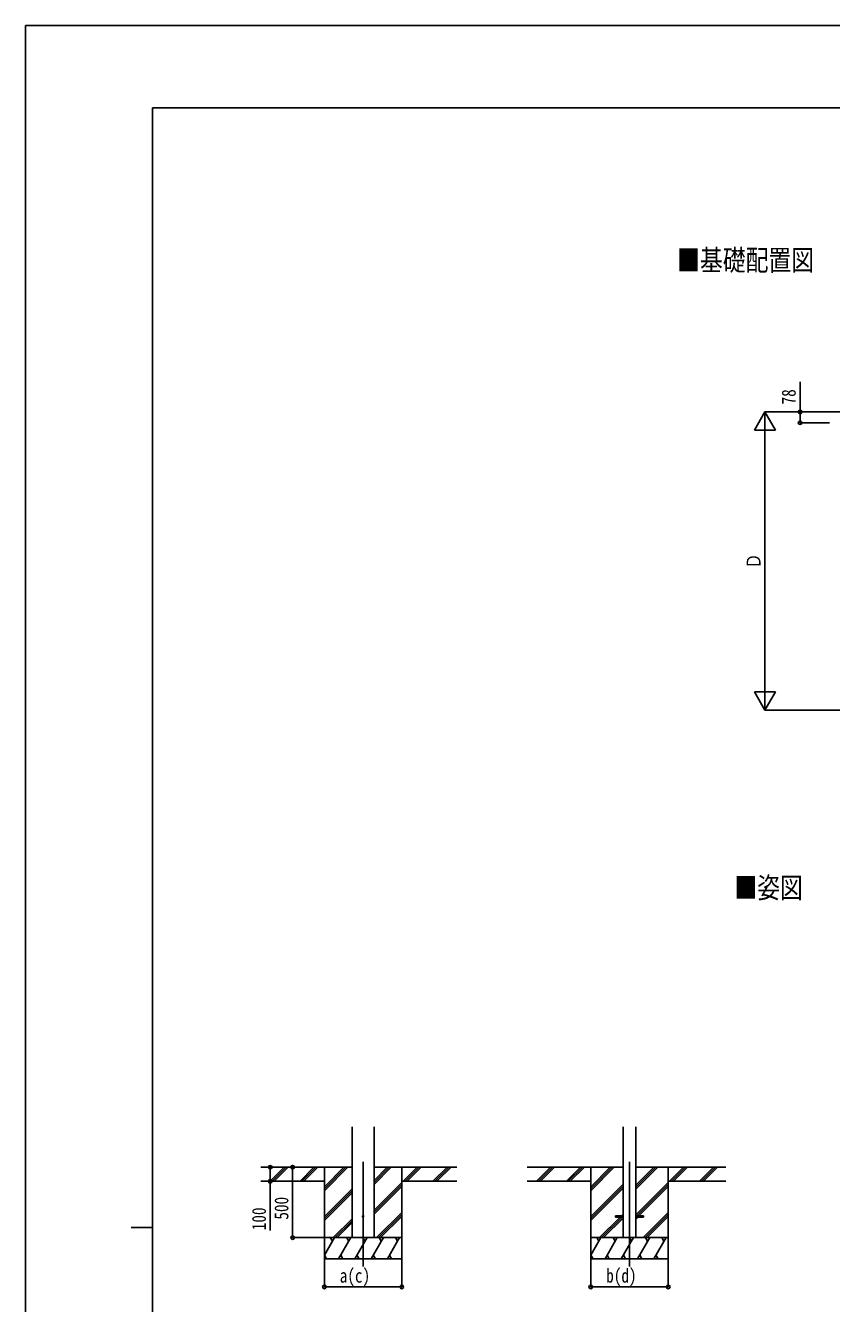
# Model space of a CAD drawing. Units: millimetres, scale not verified. Extents: x -12615 to 12615, y -8910 to 8910.
# Drawn here: x -12615 to -6893, y -163 to 8910 of the extents above; entities that cross this region are included whole.
import ezdxf
from ezdxf.enums import TextEntityAlignment as Align

# ---------------------------------------------------------------- set-up
doc = ezdxf.new("R2010")
doc.units = ezdxf.units.MM
doc.header["$LTSCALE"] = 40
for name, color, linetype in [('0-2_USER1', 3, 'Continuous'), ('0-3_YKK_12', 2, 'Continuous'), ('0-4_YKK_13', 4, 'Continuous'), ('0-5_YKK_A1', 4, 'Continuous'), ('0-6_YKK_D', 6, 'Continuous'), ('0-7_YKK_ZWAK', 7, 'Continuous')]:
    doc.layers.add(name, color=color, linetype=linetype)
doc.styles.add('ＭＳ ゴシック', font='')
doc.styles.get('ＭＳ ゴシック').set_extended_font_data('MS Gothic')

msp = doc.modelspace()

# ---------------------------------------------------------------- linework, layer by layer
at = {"layer": '0-3_YKK_12'}
for p, q in [((-10218.65, 842.53), (-10218.65, 99.21)), ((-8327.08, 842.53), (-8327.08, 99.21))]:
    msp.add_line(p, q, dxfattribs=at)
at = {"layer": '0-4_YKK_13'}
for p, q in [((-8427.08, 458.79), (-8427.08, 449.79)), ((-8427.08, 458.79), (-8372.28, 458.79)), ((-8281.88, 458.79), (-8227.08, 458.79)), ((-8227.08, 458.79), (-8227.08, 449.79)), ((-8427.08, 449.79), (-8372.28, 449.79)), ((-8281.88, 449.79), (-8227.08, 449.79))]:
    msp.add_line(p, q, dxfattribs=at)
msp.add_circle((-10218.65, 454.29), 5, dxfattribs=at)
at = {"layer": '0-5_YKK_A1'}
for p, q in [((-10296.4, 304.29), (-10296.4, 1089.64)), ((-10140.9, 304.29), (-10140.9, 1089.64)), ((-8372.28, 1089.64), (-8372.28, 304.29)), ((-8281.88, 1089.64), (-8281.88, 304.29)), ((-10296.4, 804.29), (-10944.6, 804.29)), ((-10877.91, 705.7), (-10779.31, 804.29)), ((-10865.17, 704.29), (-10765.17, 804.29)), ((-10851.03, 704.29), (-10751.03, 804.29)), ((-10665.78, 705.7), (-10567.18, 804.29)), ((-10653.04, 704.29), (-10553.04, 804.29)), ((-10638.9, 704.29), (-10538.9, 804.29)), ((-10493.65, 804.29), (-10493.65, 154.29)), ((-10493.65, 637.41), (-10326.76, 804.29)), ((-10493.65, 651.55), (-10340.91, 804.29)), ((-10493.65, 665.7), (-10355.05, 804.29)), ((-10140.9, 681.79), (-10018.4, 804.29)), ((-10140.9, 695.94), (-10032.54, 804.29)), ((-10140.9, 710.08), (-10046.68, 804.29)), ((-10140.9, 804.29), (-9553.03, 804.29)), ((-9943.65, 804.29), (-9943.65, 154.29)), ((-9934.55, 704.29), (-9834.55, 804.29)), ((-9920.41, 704.29), (-9820.41, 804.29)), ((-9906.26, 704.29), (-9806.26, 804.29)), ((-9722.42, 704.29), (-9622.42, 804.29)), ((-9708.27, 704.29), (-9608.27, 804.29)), ((-9694.13, 704.29), (-9594.13, 804.29)), ((-8372.28, 804.29), (-9053.03, 804.29)), ((-8986.34, 705.7), (-8887.74, 804.29)), ((-8973.6, 704.29), (-8873.6, 804.29)), ((-8959.46, 704.29), (-8859.46, 804.29)), ((-8774.21, 705.7), (-8675.61, 804.29)), ((-8761.47, 704.29), (-8661.47, 804.29)), ((-8747.33, 704.29), (-8647.33, 804.29)), ((-8602.08, 804.29), (-8602.08, 154.29)), ((-8602.08, 637.41), (-8435.19, 804.29)), ((-8602.08, 651.55), (-8449.34, 804.29)), ((-8602.08, 665.7), (-8463.48, 804.29)), ((-8281.88, 649.24), (-8126.83, 804.29)), ((-8281.88, 663.39), (-8140.97, 804.29)), ((-8281.88, 677.53), (-8155.11, 804.29)), ((-8281.88, 804.29), (-7643.87, 804.29)), ((-8052.08, 804.29), (-8052.08, 154.29)), ((-8042.98, 704.29), (-7942.98, 804.29)), ((-8028.84, 704.29), (-7928.84, 804.29)), ((-8014.69, 704.29), (-7914.69, 804.29)), ((-7830.85, 704.29), (-7730.85, 804.29)), ((-7816.7, 704.29), (-7716.7, 804.29)), ((-7802.56, 704.29), (-7702.56, 804.29)), ((-10493.65, 704.29), (-10944.6, 704.29)), ((-10493.65, 453.57), (-10296.4, 650.81)), ((-10493.65, 439.42), (-10296.4, 636.67)), ((-10140.9, 497.95), (-9943.65, 695.2)), ((-10140.9, 483.81), (-9943.65, 681.05)), ((-10140.9, 469.66), (-9943.65, 666.91)), ((-9943.65, 704.29), (-9553.03, 704.29)), ((-8602.08, 704.29), (-9053.03, 704.29)), ((-8602.08, 453.57), (-8372.28, 683.36)), ((-8602.08, 439.42), (-8372.28, 669.22)), ((-8602.08, 425.28), (-8372.28, 655.08)), ((-8281.88, 465.4), (-8052.08, 695.2)), ((-8274.34, 458.79), (-8052.08, 681.05)), ((-8260.2, 458.79), (-8052.08, 666.91)), ((-8052.08, 704.29), (-7643.87, 704.29)), ((-10493.65, 425.28), (-10296.4, 622.53)), ((-10122.42, 304.29), (-9943.65, 483.07)), ((-10108.28, 304.29), (-9943.65, 468.92)), ((-10094.14, 304.29), (-9943.65, 454.78)), ((-8384.72, 458.79), (-8372.28, 471.23)), ((-8230.85, 304.29), (-8052.08, 483.07)), ((-8216.71, 304.29), (-8052.08, 468.92)), ((-8202.57, 304.29), (-8052.08, 454.78)), ((-10430.79, 304.29), (-10296.4, 438.68)), ((-10416.65, 304.29), (-10296.4, 424.54)), ((-10402.5, 304.29), (-10296.4, 410.4)), ((-8539.22, 304.29), (-8393.72, 449.79)), ((-8525.07, 304.29), (-8379.57, 449.79)), ((-8510.93, 304.29), (-8372.28, 442.95)), ((-8281.88, 437.11), (-8269.2, 449.79)), ((-9943.65, 304.29), (-10493.65, 304.29)), ((-10493.65, 178.84), (-10421.22, 304.29)), ((-10436.22, 278.31), (-10451.22, 304.29)), ((-10392.35, 154.29), (-10305.75, 304.29)), ((-10320.75, 278.31), (-10335.75, 304.29)), ((-10276.88, 154.29), (-10190.28, 304.29)), ((-10205.28, 278.31), (-10220.28, 304.29)), ((-10161.41, 154.29), (-10074.81, 304.29)), ((-10089.81, 278.31), (-10104.81, 304.29)), ((-10045.94, 154.29), (-9959.34, 304.29)), ((-9974.34, 278.31), (-9989.34, 304.29)), ((-8052.08, 304.29), (-8602.08, 304.29)), ((-8602.08, 178.84), (-8529.65, 304.29)), ((-8544.65, 278.31), (-8559.65, 304.29)), ((-8500.78, 154.29), (-8414.18, 304.29)), ((-8429.18, 278.31), (-8444.18, 304.29)), ((-8385.31, 154.29), (-8298.71, 304.29)), ((-8313.71, 278.31), (-8328.71, 304.29)), ((-8269.84, 154.29), (-8183.24, 304.29)), ((-8198.24, 278.31), (-8213.24, 304.29)), ((-8154.37, 154.29), (-8067.77, 304.29)), ((-8082.77, 278.31), (-8097.77, 304.29)), ((-10493.65, 154.29), (-9943.65, 154.29)), ((-10492.82, 180.27), (-10477.82, 154.29)), ((-10377.35, 180.27), (-10362.35, 154.29)), ((-10261.88, 180.27), (-10246.88, 154.29)), ((-10146.41, 180.27), (-10131.41, 154.29)), ((-10030.94, 180.27), (-10015.94, 154.29)), ((-8602.08, 154.29), (-8052.08, 154.29)), ((-8601.25, 180.27), (-8586.25, 154.29)), ((-8485.78, 180.27), (-8470.78, 154.29)), ((-8370.31, 180.27), (-8355.31, 154.29)), ((-8254.84, 180.27), (-8239.84, 154.29)), ((-8139.37, 180.27), (-8124.37, 154.29))]:
    msp.add_line(p, q, dxfattribs=at)
at = {"layer": '0-6_YKK_D'}
for p, q in [((-7365.89, 6166.99), (-7440.89, 6037.09)), ((-6639.89, 6166.99), (-7366.89, 6166.99)), ((-7365.89, 6166.99), (-7290.89, 6037.09)), ((-7365.89, 6166.99), (-7365.89, 5907.18)), ((-6639.89, 6166.99), (-7116.89, 6166.99)), ((-6908.33, 6089.19), (-7116.89, 6089.19)), ((-7440.89, 6037.09), (-7290.89, 6037.09)), ((-7365.89, 4198.61), (-7365.89, 6016.99)), ((-7365.89, 4048.61), (-7365.89, 4308.42)), ((-7365.89, 4048.61), (-7440.89, 4178.51)), ((-7290.89, 4178.51), (-7440.89, 4178.51)), ((-7365.89, 4048.61), (-7290.89, 4178.51)), ((-6639.89, 4048.61), (-7366.89, 4048.61)), ((-10718.7, 804.29), (-10718.7, 304.29)), ((-10494.65, 304.29), (-10719.7, 304.29)), ((-10493.65, 154.29), (-10493.65, -46.71)), ((-9943.65, 154.29), (-9943.65, -46.71)), ((-8602.08, 154.29), (-8602.08, -46.71)), ((-8052.08, 154.29), (-8052.08, -46.71)), ((-10493.65, -45.71), (-9943.65, -45.71)), ((-8602.08, -45.71), (-8052.08, -45.71))]:
    msp.add_line(p, q, dxfattribs=at)
for points in [[(-7115.89, 6089.19), (-7115.89, 6166.99), (-7115.89, 6380.39)], [(-10877.98, 804.29), (-10877.98, 704.29), (-10877.98, 355.89)]]:
    msp.add_lwpolyline(points, dxfattribs=at)
for centre in [(-7115.89, 6166.99), (-7115.89, 6089.19), (-10877.98, 804.29), (-10718.7, 804.29), (-10877.98, 704.29), (-10718.7, 304.29), (-10493.65, -45.71), (-9943.65, -45.71), (-8602.08, -45.71), (-8052.08, -45.71)]:
    msp.add_circle(centre, 12.75, dxfattribs=at)
at = {"layer": '0-7_YKK_ZWAK'}
for p, q in [((11685.06, 8325), (-11714.94, 8325)), ((-11714.94, -7575), (-11714.94, 8325)), ((-11864.94, 375), (-11714.94, 375))]:
    msp.add_line(p, q, dxfattribs=at)
msp.add_lwpolyline([(-12615, -8910), (12615, -8910), (12615, 8910), (-12615, 8910)], close=True, dxfattribs=at)

# ---------------------------------------------------------------- texts
at = {"layer": '0-2_USER1', "style": 'ＭＳ ゴシック', "width": 0.8}
for s, p in [('■基礎配置図', (-7988.93, 7125.4)), ('■姿図', (-7582.71, 2670.05))]:
    msp.add_text(s, height=148.5, dxfattribs=at).set_placement(p, align=Align.BOTTOM_LEFT)
at = {"layer": '0-6_YKK_D', "style": 'ＭＳ ゴシック', "width": 0.8}
for s, p in [('78', (-7117.89, 6219.99)), ('Ｄ', (-7366.89, 5053.8)), ('500', (-10719.5, 431.89)), ('100', (-10878.78, 356.69))]:
    msp.add_text(s, height=98.97, rotation=90, dxfattribs=at).set_placement(p, align=Align.BOTTOM_LEFT)
for s, p in [('a(c)', (-10384.25, -44.91)), ('b(d)', (-8492.68, -44.91))]:
    msp.add_text(s, height=98.97, dxfattribs=at).set_placement(p, align=Align.BOTTOM_LEFT)

doc.saveas('drawing.dxf')
